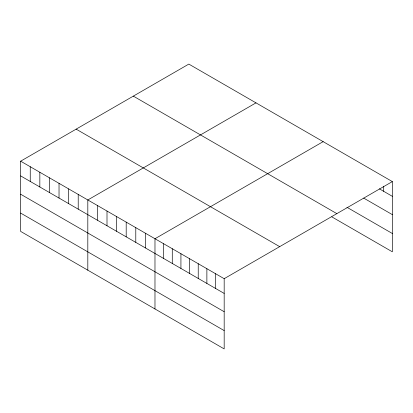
<?xml version="1.0" encoding="UTF-8"?>
<svg xmlns="http://www.w3.org/2000/svg" width="413" height="413" viewBox="0 0 413 413"><rect width="100%" height="100%" fill="white"/><g stroke="black" fill="none" stroke-linecap="round" stroke-linejoin="round"><path stroke-width="0.62" d="M20.65 161.184L224.176 278.692L224.176 348.908L20.65 231.404L20.65 161.184L188.824 64.092L392.35 181.596L392.35 251.816L331.799 216.856M255.988 102.868L87.814 199.964L87.814 270.179M323.152 141.644L154.978 238.74L154.978 308.955M224.176 278.692L392.35 181.596M379.377 188.829L392.35 196.32M363.698 198.09L392.35 214.631M346.935 207.285L392.35 233.5M133.327 96.131L336.853 213.64M76.147 129.145L279.673 246.649M20.65 175.907L224.176 293.416M20.65 194.224L224.176 311.727M20.65 213.087L224.176 330.596M383.698 186.206L383.698 191.327M215.529 273.695L215.529 288.419M206.877 268.703L206.877 283.426M198.23 263.711L198.23 278.434M189.577 258.714L189.577 273.437M180.93 253.721L180.93 268.445M172.278 248.729L172.278 263.453M163.625 243.732L163.625 258.455M145.381 233.2L145.381 247.924M135.789 227.661L135.789 242.385M126.192 222.122L126.192 236.845M116.6 216.582L116.6 231.306M107.003 211.043L107.003 225.766M97.411 205.504L97.411 220.227M78.217 194.425L78.217 209.148M68.625 188.886L68.625 203.609M59.028 183.346L59.028 198.064M49.436 177.807L49.436 192.525M39.839 172.267L39.839 186.986M30.247 166.723L30.247 181.446"/></g></svg>
